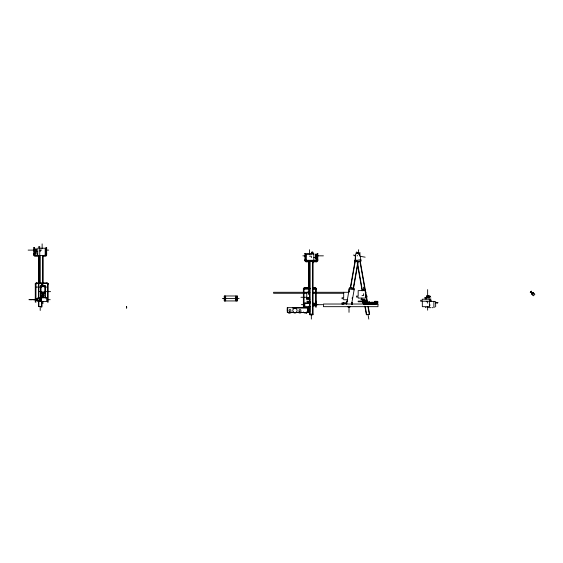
<?xml version="1.0" encoding="UTF-8"?>
<svg xmlns="http://www.w3.org/2000/svg" width="563" height="563" viewBox="0 0 563 563"><rect width="100%" height="100%" fill="white"/><g stroke="black" fill="none" stroke-linecap="round" stroke-linejoin="round"><path stroke-width="0.84" d="M35.441 296.666L35.356 299.157L35.441 296.194L35.441 296.708M35.603 250.472L35.603 253.42L35.434 250.922M35.603 298.826L35.441 296.18M126.52 308.052C126.393 306.145 126.907 307.989 126.527 307.616M126.527 307.468L126.682 306.758M224.334 298.46L224.327 300.938L237.22 300.938L237.22 298.46M235.728 299.094L235.974 297.672L235.89 299.094M235.89 298.552L235.728 297.975M308.01 312.486L308.01 307.672L287.306 307.672L287.306 312.486L308.01 312.486L308.01 310.494L307.975 312.521L306.279 312.521M315.956 303.943L315.956 301.388M316.117 301.212L316.125 305.561M351.664 302.781L352.128 302.613M351.995 302.781L351.636 302.613M363.951 300.938L364.395 301.191L363.614 301.057M366.358 300.938L366.034 301.106L366.612 300.938M366.612 301.106L363.733 300.938M366.597 301.106L366.056 301.106M35.603 296.736L35.603 296.222M126.682 308.052L126.527 307.243M315.956 259.24L316.125 254.948M316.125 259.24L316.117 258.727M316.117 258.304L316.125 257.404M316.117 301.543L315.956 304.161L315.956 303.795M316.202 256.432L316.117 258.924M235.728 298.503L235.974 298.263M35.441 253.42L35.356 250.486M35.441 250.838L35.441 249.219M35.603 253.146L35.603 253.413M126.689 307.222L126.52 306.758M308.425 302.781L309.242 302.613L308.672 302.866M308.827 302.613L309.235 302.866M35.603 250.999L35.603 253.385M35.356 299.931L35.441 299.298M316.202 303.978L316.075 304.674L317.891 304.66M313.957 305.04L316.272 305.09L316.075 304.618M35.349 250.619L35.49 250.12M428.415 296.342L427.577 296.096L427.852 296.349M316.202 254.948L316.202 256.735M427.493 296.229L428.556 296.103M429.703 296.349L430.146 296.349L428.077 296.349M47.517 284.16L47.517 302.162L48.179 302.162L48.179 283.499L35.286 283.499L35.286 302.162L35.948 302.162L35.948 284.16L36.609 282.837L46.856 282.837A1.323 1.323 0 0 1 48.179 284.16L47.517 284.16L46.856 282.837M308.552 293.907L308.89 293.9M45.997 247.65L45.976 255.159L45.504 255.595L42.774 255.616M287.742 307.996L287.306 307.672L287.433 310.269M346.562 304.238L349.475 287.644L354.359 288.502L351.594 304.245M354.535 262.386L355.513 256.812M356.069 253.66L356.351 252.034C358.159 253.04 358.026 253.019 360.067 252.688L359.504 255.891M355.049 260.796L350.299 287.784L353.557 288.362L358.3 261.373M350.622 287.841L355.373 260.852M357.984 253.624L358.673 249.719M353.226 288.298L357.977 261.309M367.35 302.577L367.78 302.577M370.567 302.458L373.445 302.282L373.48 304.076M370.813 302.676L370.855 302.211L370.75 304.076M371.657 302.676L371.693 302.211L371.538 302.641M288.615 312.486A2.505 2.505 0 0 1 288.369 312.275A2.505 2.505 0 0 0 289.199 312.817L289.044 313.119A2.829 2.829 0 0 1 287.876 312.233M308.524 293.992L309.2 293.823L308.862 293.992M363.438 300.142L363.332 303.668L363.219 299.734M364.873 304.076L364.979 302.211L365.084 304.076M365.718 304.076L365.816 302.211L365.922 304.076M366.555 304.076L366.661 302.211L366.759 304.076M367.393 304.076L367.498 302.211L367.604 304.076M368.23 304.076L368.336 302.211L368.441 304.076M369.075 304.076L369.173 302.211L369.279 304.076M369.912 304.076L370.018 302.211L370.123 304.076M374.106 304.076L374.212 302.211L374.318 304.076M375.788 304.076L375.894 302.211L376 304.076M531.071 291.648L530.212 292.514L530.649 292.077M530.846 292.471L531.669 291.648L530.944 292.373M532.619 294.78L533.83 293.562M530.761 291.958L530.543 292.176M531.015 291.704L531.592 291.134L531.134 291.592M531.824 293.471C530.635 294.653 534.266 291.022 532.176 293.119M532.112 293.654L531.704 294.055L532.253 293.506M532.704 293.056L533.112 292.647L532.225 293.534M351.868 304.316L352.551 304.294L352.551 302.781M307.757 302.866L308.362 302.781M306.265 313.112L306.138 312.81A2.505 2.505 0 0 0 306.941 312.268M235.974 299.347L235.981 297.588M357.118 255.933L357.547 255.525M355.915 260.507L360.792 259.642M306.631 307.665L308.01 307.672L307.975 312.521M316.469 260.296L317.792 259.642A1.323 1.302 0 0 1 316.469 260.943L306.223 260.943A1.323 1.302 0 0 1 304.9 259.642L306.223 260.296L316.469 260.296L316.469 261.809L313.056 261.809M304.703 289.15L303.38 289.804A1.323 1.302 0 0 1 304.703 288.502L309.826 288.502M43.654 297.222L42.035 297.222M287.264 309.186L287.658 310.494L287.658 307.996M307.975 307.665L307.046 307.665L307.644 307.665M287.327 310.509L287.566 308.179L287.327 310.509A2.829 2.829 0 0 0 287.39 311.24M35.49 299.727L33.667 299.685M426.747 296.096L430.16 296.18L429.639 296.349M428.703 296.349L429.463 296.349M428.992 296.349L429.259 296.18M429.928 296.349L427.613 296.349M364.965 301.106L365.746 301.106M309.397 302.613L309.931 302.781M308.82 302.866L309.298 302.781M429.259 296.349L429.808 296.349M308.362 302.62L309.988 302.613M309.361 302.781L309.868 302.781M33.766 247.783L34.427 247.783M45.997 247.783L46.659 247.783M39.748 248.227L45.202 248.227L45.202 255.433L39.748 255.433M33.766 249.268L34.427 249.268M45.997 249.268L46.659 249.268M34.427 249.388L36.081 249.388M34.427 249.458L36.081 249.458M34.427 249.578L36.081 249.55M34.427 249.683L36.081 249.683M34.427 249.838L36.081 249.838M34.427 249.916L36.081 249.916M28.15 250.113L36.081 250.113M41.669 250.113L40.212 250.113L40.212 251.492M45.462 250.113L48.707 250.113M34.427 250.246L36.081 250.246M34.427 250.422L36.081 250.422M34.427 250.641L36.081 250.676M34.427 250.697L36.081 250.76L34.427 250.838M33.766 250.964L34.427 250.964M45.997 250.964L46.659 250.964M36.081 251.774L37.735 251.774M311.811 252.294L312.803 252.294M311.811 252.421L312.803 252.421M311.811 252.688L312.803 252.688M304.9 253.406L305.561 253.406M317.131 253.406L317.792 253.406M311.811 253.66L306.356 253.66L306.356 261.408M312.803 253.66L313.823 253.66L313.823 261.408M34.153 254.18A1.323 1.246 0 0 1 33.766 253.301L34.92 253.899L37.651 253.92M306.356 254.314L311.811 254.314L311.811 252.034L312.803 252.034L312.803 254.314L313.823 254.314M33.766 247.65L33.766 254.997L35.089 255.616L39.361 255.616M45.997 254.997L46.659 254.997L46.659 247.65M315.477 255.138L317.131 255.095M304.9 255.419L305.561 255.419M315.477 255.412L317.792 255.419M315.477 255.623L317.131 255.623M302.852 255.841L305.561 255.848M315.477 255.813L323.408 255.841M315.477 255.975L317.131 255.975M309.488 256.172L311.346 256.172L311.346 257.629M315.477 256.158L317.131 256.207M39.361 256.242L35.089 256.242A1.323 1.246 0 0 1 33.766 254.997M42.774 256.242L45.336 256.242A1.323 1.246 0 0 0 46.659 254.997M304.9 256.278L305.561 256.278M317.131 256.278L317.792 256.278M315.477 256.334L317.131 256.334M315.477 256.552L317.131 256.552M315.477 256.594L317.131 256.594M39.748 257.087L38.763 257.087L38.763 255.433L37.735 255.433L37.735 248.227L38.763 248.227L38.763 246.573L39.748 246.573L39.748 282.837M313.823 257.608L315.477 257.608M304.9 253.378L304.9 260.507L305.561 260.507L305.561 253.378M317.792 253.378L317.792 260.507L317.131 260.507L317.131 253.378M310.157 261.309L308.834 261.309L308.834 288.298L310.157 288.298M306.223 261.38L316.469 261.38M304.9 260.507A1.323 1.302 0 0 0 306.223 261.809L308.784 261.809M35.948 284.16L35.286 284.16A1.323 1.323 0 0 1 36.609 282.837M42.26 285.983L43.583 285.983M40.445 286.229L45.406 286.229M35.948 287.067L41.732 287.067M45.04 287.067L47.517 287.067M303.38 288.291L303.38 307.131L304.041 307.109L304.041 288.946L303.38 288.946A1.323 1.302 0 0 1 304.703 287.644L308.974 287.644M312.388 287.644L314.949 287.644A1.323 1.302 0 0 1 316.272 288.946M304.703 288.073L308.974 288.073M312.388 288.073L314.949 288.073M310.157 288.362L308.503 288.362L308.503 261.373M312.388 288.502L314.949 288.502A1.323 1.302 0 0 1 316.272 289.804L314.949 289.15M303.38 289.15L309.826 289.15M312.388 289.15L316.272 289.15M362.839 289.952L364.162 289.952M307.975 291.627L309.298 291.627M348.349 291.627L349.341 291.627M38.594 291.634L41.043 291.634M44.808 291.634L50.593 291.634M41.043 292.098L44.808 292.098M309.763 292.288L273.583 292.288L273.583 293.281L306.884 293.281M313.021 292.288L348.842 292.288M365.38 292.225L366.041 292.232M304.041 292.661L309.826 292.661M313.134 292.661L315.611 292.661M41.043 293.091L44.808 293.091M313.021 293.281L343.69 293.281M362.016 295.603L363.501 295.603L363.501 293.745M41.078 295.765L44.773 295.765M426.923 295.899L428.373 295.899L428.373 297.553M224.327 300.938L224.32 295.983L237.22 295.983L237.22 297.222M40.445 297.137L45.406 297.137M300.966 297.278L306.751 297.278M424.981 297.553L429.499 297.553M306.751 297.743L309.763 297.743M352.22 297.743L352.22 298.735M424.46 298.017L427.028 298.017M427.845 298.017L430.892 298.017M222.406 298.46L239.134 298.46M306.751 298.735L309.763 298.735M39.255 298.876L35.948 298.932M35.948 299.108L37.601 299.108M35.948 299.164L37.601 299.15M35.948 299.305L37.601 299.305M40.283 299.312L41.268 299.312M35.948 299.509L37.601 299.509M28.875 299.685L32.133 299.685M33.372 299.685L37.601 299.706M47.517 299.685L50.227 299.685M429.14 299.664L430.892 299.664M29.67 299.685L35.948 299.685M309.939 299.755L306.751 299.755L306.751 292.288M347.709 299.755L343.69 299.755L343.69 298.735L342.037 298.735L342.037 297.743L343.69 297.743L343.69 292.288M360.834 299.734L365.345 299.734M35.948 299.875L37.601 299.875M40.283 300.044L41.268 300.044M364.275 300.142L364.275 303.457M35.948 300.199L37.601 300.199M37.601 300.41L35.948 300.41L39.255 300.48M362.593 301.191L366.52 301.106M316.125 301.332L315.956 301.803L315.956 301.247M374.705 302.676L374.705 301.353L377.653 301.353M306.786 301.409L309.939 301.409M346.344 301.409L347.709 301.409M374.705 301.353L377.745 301.444L377.745 302.676L362.882 302.676M429.414 301.388L434.615 301.388M377.745 301.515L375.76 301.515L375.76 302.507L377.745 302.507M426.268 301.684L427.648 301.684L427.648 303.14M368.786 301.817L369.448 301.817M375.76 302.014L377.745 302.014M375.76 302.176L377.745 302.176M364.247 302.422L364.247 304.076M370.75 302.422L370.961 304.076M371.798 302.422L371.594 304.076M375.155 302.422L375.155 304.076M370.377 302.458L373.586 302.648M375.035 302.507L375.232 302.676M368.153 302.577L366.956 302.676M372.206 302.648L373.677 302.676M377.048 302.542L376.52 302.676M435.642 302.641L437.74 302.641M435.642 302.711L437.74 302.711M310.29 302.781L304.836 302.781L304.836 306.546L310.29 306.546M346.892 302.781L342.037 302.781L342.037 304.294L342.719 304.316M435.642 302.774L437.74 302.774M309.361 303.063L309.361 301.409L309.39 303.063L307.884 303.063L307.884 301.409M304.836 303.443L309.791 303.443L309.826 301.149M343.69 303.443L346.892 303.443M376.696 303.366L375.971 303.204M375.88 303.633L376.879 303.633L376.879 303.225M313.957 303.936L315.611 303.914M313.957 304.133L315.611 304.09M303.38 304.238L304.041 304.238M313.957 304.259L316.272 304.238M313.957 304.47L315.611 304.47M313.957 304.639L315.611 304.639M301.332 304.66L304.041 304.667M316.125 304.745L322.683 304.66M313.957 304.836L315.611 304.836M303.38 305.09L304.041 305.09M429.534 305.055L430.195 305.055M313.957 305.16L315.611 305.181M313.957 305.237L315.611 305.237M313.957 305.413L315.611 305.392M434.615 307.138L433.869 307.138L433.869 301.388M426.986 307.335L428.309 307.335M425.776 307.665L425.396 307.532M429.006 307.665L430.976 307.665M432.173 307.665L433.074 307.665M292.359 307.996L307.679 307.989L307.679 310.487M291.015 312.528L294.407 312.528M296.103 312.528L299.495 312.521M301.191 312.521L304.583 312.521M309.692 314.161L313 314.161M310.023 314.45L312.669 314.45M365.436 301.106L365.38 301.768L358.174 301.768L358.174 301.106L366.231 301.106L364.17 301.064M317.131 255.841L317.792 255.848M307.644 310.48L308.01 310.494A2.829 2.829 0 0 1 307.616 311.909M308.644 302.732L310.072 302.781M315.956 303.992L316.125 301.451M349.25 288.946L354.134 289.804M358.293 254.054L359.778 254.314M353.332 255.095L355.739 255.518M360.264 256.313L365.148 257.171M354.817 260.76L358.532 261.408M372.6 302.676L372.537 302.211L372.748 302.648M360.214 261.091L367.639 303.035M368.251 306.455L369.617 314.161L366.358 314.738L364.845 306.181M359.884 261.148L367.315 303.091M367.92 306.518L369.286 314.217M367.984 314.45L368.814 319.101M357.737 264.174L362.438 290.712M363.958 299.27L364.711 303.556M365.317 306.976L366.682 314.682M357.259 263.378L362.115 290.768M35.356 250.873L35.356 249.219M316.202 256.693L316.117 256.341M224.327 295.983L224.334 297.222M236.559 296.314L236.551 300.938M224.989 296.314L224.982 300.938M437.74 302.43L437.74 302.985M435.642 301.388L435.642 306.877M430.653 301.388L429.33 301.388M429.534 301.219L429.534 306.673L422.327 306.673L422.327 301.219M428.211 295.899L428.302 297.553M428.077 295.899L428.183 297.553M427.845 295.899L427.922 297.553M427.648 289.621L427.648 297.553M427.648 306.934L427.648 310.178M427.514 295.899L427.514 297.553M427.338 295.899L427.338 297.553M427.12 295.899L427.085 297.553M427 295.899L427 297.553M425.987 297.553L425.987 299.206M377.154 302.676L377.154 303.204L362.882 303.204L362.917 301.845L364.592 301.845L364.592 302.676M377.048 302.014L377.048 302.676M376.696 303.204L376.647 303.633M376.309 303.204L376.309 304.027M376.112 303.225L376.112 303.633M375.035 301.353L374.951 304.076M373.403 302.648L373.375 302.211L373.269 304.076M372.636 304.076L372.636 302.422L372.432 304.076M372.037 302.282L372.066 302.676M371.911 302.282L371.911 302.676M371.89 302.282L371.798 304.076M371.728 302.676L369.729 302.676M369.574 302.676L369.574 302.127L368.666 302.127L368.666 302.676M369.441 302.676L368.8 302.676M364.226 299.734L364.148 301.388L362.769 301.388L362.846 299.734M364.064 299.734L364.036 304.076M364.029 299.734L364.029 301.388M363.811 299.734L363.811 301.388M363.719 303.204L363.719 304.027M363.628 299.734L363.628 301.388M363.501 287.109L363.501 290.353M363.501 299.734L363.501 301.388M363.501 302.957L363.501 304.527M363.065 299.734L363.065 301.388M361.847 298.08L361.847 299.734M349.011 288.784L349.011 292.028M349.011 306.202L349.011 312.331M347.364 299.755L347.364 301.409M343.69 302.781L343.69 304.287M316.272 288.291L316.272 307.131L315.611 307.109L315.611 288.946M315.477 254.004L315.477 258.48M314.949 287.644L314.949 288.502M313.957 302.817L313.957 306.511M312.803 261.408L312.803 263.041M311.346 260.943L311.346 261.38M311.346 314.217L311.346 319.101M309.826 306.546L309.826 312.331M309.432 249.719L309.432 254.117M309.432 289.213L309.432 290.761M309.157 301.409L309.207 303.063M309.136 303.063L309.038 301.409L309.01 303.063M309.003 297.743L309.003 298.735M308.805 301.409L308.834 303.063M308.637 288.784L308.637 292.028M308.658 301.409L308.658 303.063M308.637 306.202L308.637 309.34M308.461 301.409L308.461 303.063M308.271 297.743L308.271 298.735M308.257 301.409L308.235 303.063M308.116 303.063L308.102 301.409L308.06 303.063M306.223 260.296L306.223 261.809M305.695 255.187L305.695 256.503M304.703 287.644L304.703 288.502M304.175 303.999L304.175 305.322M237.213 295.983L237.213 300.938M235.89 295.983L235.89 300.938M225.643 295.983L225.643 300.938M47.383 299.023L47.383 300.346M45.863 249.451L45.863 250.774M45.406 298.073L45.406 285.568L40.445 285.568L40.445 298.073M45.336 255.616L45.336 253.92L46.659 253.301A1.323 1.246 0 0 1 46.272 254.18M43.724 294.111L43.724 295.765M43.647 295.765L43.675 297.419L42.169 297.419L42.119 294.111M43.442 295.765L43.442 297.419M43.288 292.098L43.288 293.091M43.323 295.765L43.302 297.419M43.055 255.433L43.055 282.837M43.119 295.765L43.119 297.419M42.922 283.14L42.922 286.229M42.943 295.765L42.922 297.799M42.922 301.346L42.922 303.696M42.725 255.433L42.725 282.837M42.753 295.765L42.753 297.419M42.556 292.098L42.556 293.091M42.549 295.765L42.549 297.419M42.422 297.419L42.422 295.765L42.352 297.419M42.197 295.765L42.197 297.419M42.134 243.899L42.134 248.656M42.134 283.203L42.134 285.568M41.866 283.646L41.866 285.645M41.866 301.106L41.866 306.61L38.558 306.61L38.558 301.106M41.732 295.35L41.732 297.799M41.732 301.564L41.732 307.349M41.535 283.759L41.535 285.532M41.535 301.226L41.535 306.49L38.889 306.49L38.889 301.254M41.268 297.792L41.268 301.564M40.283 297.792L40.283 301.564M40.212 306.779L40.212 310.48M40.079 255.433L40.079 282.837M38.889 255.841L38.889 297.764M38.558 255.701L38.558 298.489M37.601 297.834L37.601 301.529M36.081 248.262L36.081 252.78M35.441 296.511L35.441 300.586M35.089 253.92L35.089 255.616M34.427 247.65L34.427 254.997M350.432 306.694A2.477 2.477 0 0 1 347.413 306.568M317.792 260.507A1.323 1.302 0 0 1 316.469 261.809M307.412 312.219A2.829 2.829 0 0 1 306.251 313.112M296.638 312.282A2.498 2.498 0 0 1 293.112 312.282M291.697 312.268A2.498 2.498 0 0 1 288.172 312.268M291.437 312.043A2.168 2.168 0 0 1 288.819 312.388M301.677 312.254A2.498 2.498 0 0 1 298.151 312.254M301.451 312.022A2.168 2.168 0 0 1 298.383 312.022M306.793 312.247A2.498 2.498 0 0 1 303.26 312.254M306.561 312.022A2.168 2.168 0 0 1 303.492 312.022M533.33 292.753L531.81 294.273L533.33 295.793L534.85 294.273L533.33 292.753M361.024 260.943L356.14 261.809L355.162 256.278A2.477 2.477 0 0 1 357.174 253.406A2.477 2.477 0 0 1 360.046 255.419L361.024 260.943M317.131 255.264L315.477 255.257L317.131 255.321M313 261.091L309.692 261.091L309.692 314.738L313 314.738L313 261.091M312.669 261.148L310.023 261.148L310.023 314.682L312.669 314.682L312.669 261.148M44.808 286.644L41.043 286.644L41.043 294.111L44.808 294.111L44.808 286.644M365.38 290.614L358.174 290.614L358.174 296.068L356.527 296.068L356.527 297.053L358.174 297.053L358.174 298.08L365.38 298.08L365.38 297.053L367.034 297.053L367.034 296.068L365.38 296.068L365.38 290.614M46.722 297.799L39.255 297.792L39.255 301.564L46.722 301.564L46.722 297.792M429.534 299.206L422.327 299.206L422.327 300.227L420.674 300.227L420.674 301.219L431.188 301.219L431.188 300.227L429.534 300.227L429.534 299.206M37.601 300.058L35.948 300.058L37.601 300.079M377.977 304.027L323.444 304.027L323.444 306.673L377.977 306.673L377.977 304.027M289.291 311.17A0.936 0.936 0 0 0 290.86 310.748A0.936 0.936 0 0 0 289.706 309.601A0.936 0.936 0 0 0 289.291 311.17M299.305 311.156A0.936 0.936 0 0 0 300.874 310.727A0.936 0.936 0 0 0 299.72 309.58A0.936 0.936 0 0 0 299.305 311.156M293.393 312.05A2.168 2.168 0 0 0 297.025 311.079A2.168 2.168 0 0 0 294.365 308.425A2.168 2.168 0 0 0 293.393 312.05"/></g></svg>
